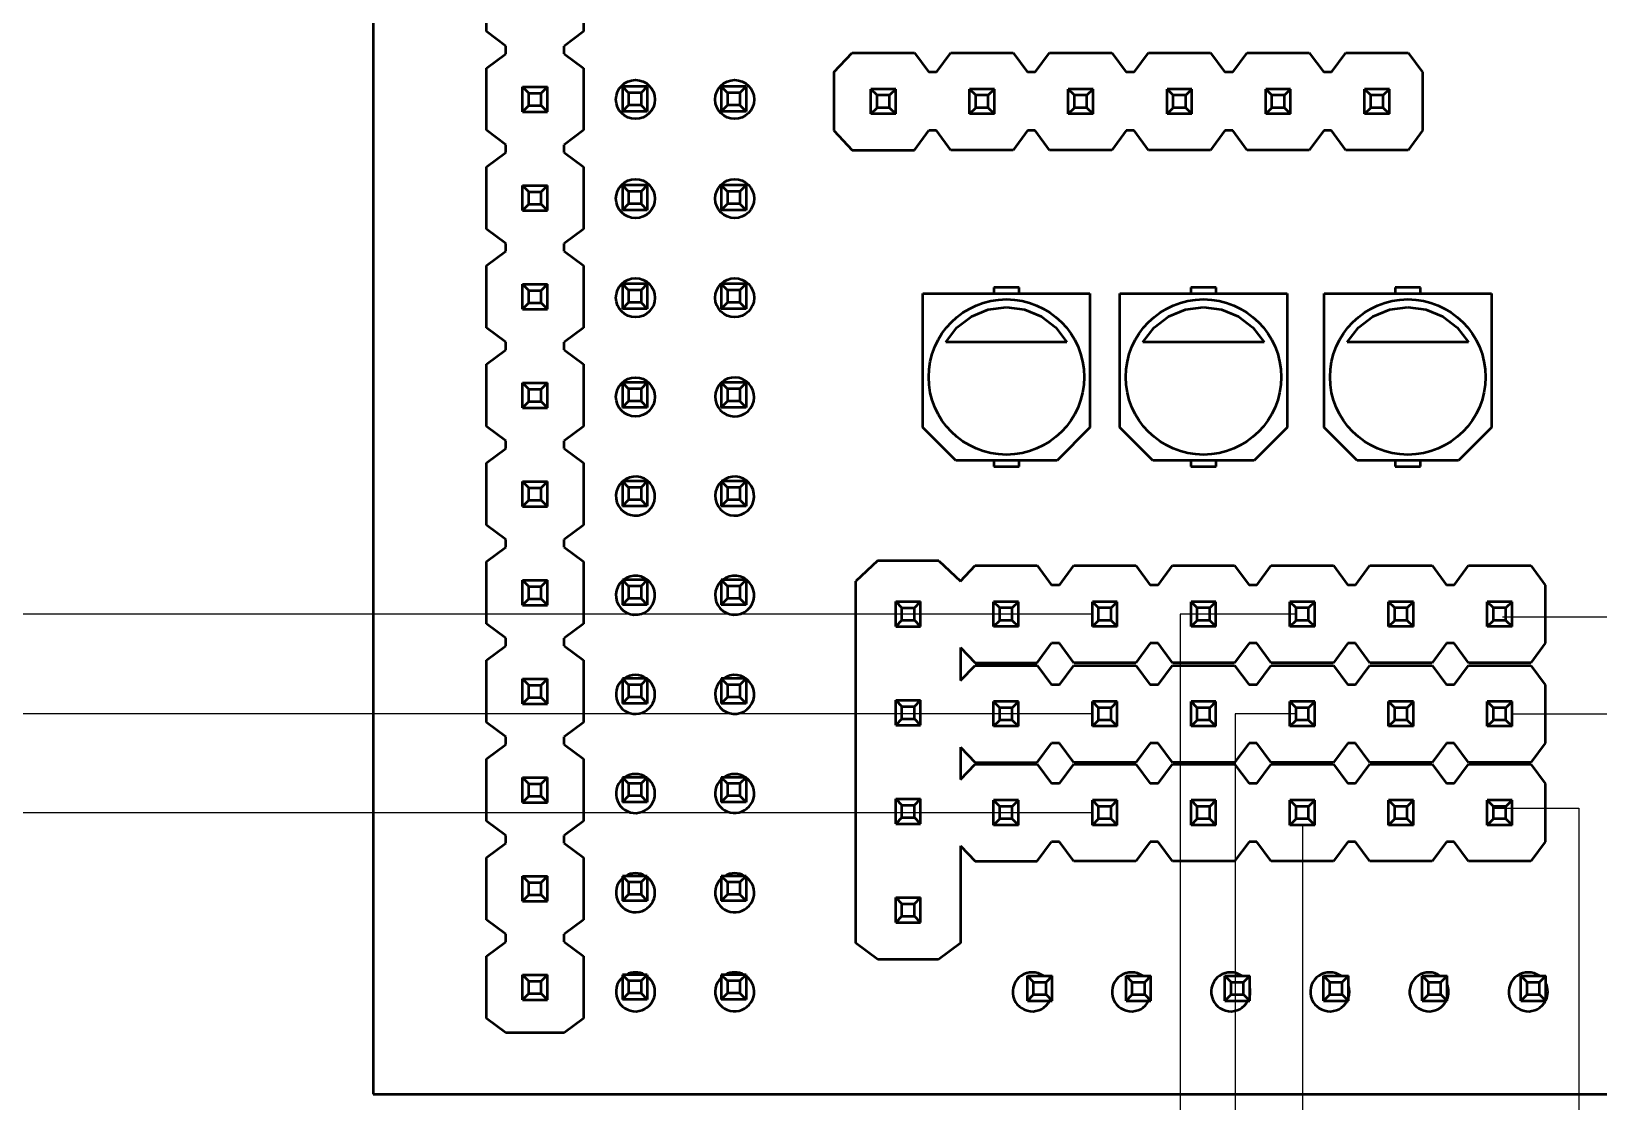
# Model space of a CAD drawing. Header units: millimetres. Extents: x 0 to 420, y 0 to 297.
# Drawn here: x 52.85 to 93.18, y 146.36 to 173.91 of the extents above; entities that cross this region are included whole.
import ezdxf

# ---------------------------------------------------------------- set-up
doc = ezdxf.new("R2010")
doc.units = ezdxf.units.MM
doc.layers.add('Sketch Geometry (ISO)', color=7, linetype='Continuous', lineweight=25)
doc.layers.add('Visible (ISO)', color=7, linetype='Continuous', lineweight=50)

msp = doc.modelspace()

# ---------------------------------------------------------------- linework, layer by layer
at = {"layer": 'Sketch Geometry (ISO)', "color": 1, "true_color": 0xff0000}
for p, q in [((80.151, 158.907), (24.729, 158.907)), ((85.391, 158.907), (82.41, 158.907)), ((82.41, 158.907), (82.41, 124.156)), ((90.699, 158.839), (94.585, 158.839))]:
    msp.add_line(p, q, dxfattribs=at)
at = {"layer": 'Sketch Geometry (ISO)', "color": 7}
for p, q in [((80.151, 156.34), (26.377, 156.34)), ((85.391, 156.34), (83.827, 156.34)), ((83.827, 156.34), (83.827, 122.182)), ((90.951, 156.34), (93.796, 156.34))]:
    msp.add_line(p, q, dxfattribs=at)
at = {"layer": 'Sketch Geometry (ISO)', "color": 116, "true_color": 0x008040}
for p, q in [((80.151, 153.796), (27.895, 153.796)), ((90.471, 153.915), (92.67, 153.915)), ((92.67, 153.915), (92.67, 109.965)), ((85.553, 153.476), (85.553, 120.898))]:
    msp.add_line(p, q, dxfattribs=at)
at = {"layer": 'Visible (ISO)'}
for p, q in [((61.648, 208.313), (61.648, 146.548)), ((64.56, 173.902), (64.56, 175.502)), ((67.06, 175.502), (67.06, 173.902)), ((65.06, 173.532), (64.56, 173.902)), ((67.06, 173.902), (66.56, 173.532)), ((65.06, 173.332), (65.06, 173.532)), ((66.56, 173.332), (66.56, 173.532)), ((64.56, 172.962), (65.06, 173.332)), ((66.56, 173.332), (67.06, 172.962)), ((73.502, 172.855), (73.972, 173.355)), ((73.972, 173.355), (75.572, 173.355)), ((75.572, 173.355), (75.942, 172.855)), ((76.142, 172.855), (76.512, 173.355)), ((76.512, 173.355), (78.112, 173.355)), ((78.112, 173.355), (78.482, 172.855)), ((78.682, 172.855), (79.052, 173.355)), ((79.052, 173.355), (80.652, 173.355)), ((80.652, 173.355), (81.022, 172.855)), ((81.222, 172.855), (81.592, 173.355)), ((81.592, 173.355), (83.192, 173.355)), ((83.192, 173.355), (83.562, 172.855)), ((83.762, 172.855), (84.132, 173.355)), ((84.132, 173.355), (85.732, 173.355)), ((85.732, 173.355), (86.102, 172.855)), ((86.302, 172.855), (86.672, 173.355)), ((86.672, 173.355), (88.272, 173.355)), ((88.272, 173.355), (88.642, 172.855)), ((64.56, 171.362), (64.56, 172.962)), ((67.06, 172.962), (67.06, 171.362)), ((73.502, 172.855), (73.502, 171.355)), ((76.142, 172.855), (75.942, 172.855)), ((78.682, 172.855), (78.482, 172.855)), ((81.222, 172.855), (81.022, 172.855)), ((83.762, 172.855), (83.562, 172.855)), ((86.302, 172.855), (86.102, 172.855)), ((88.642, 172.855), (88.642, 171.355)), ((65.49, 172.482), (66.13, 172.482)), ((65.49, 171.842), (65.49, 172.482)), ((65.49, 172.482), (65.65, 172.322)), ((65.65, 172.322), (65.97, 172.322)), ((65.65, 172.002), (65.65, 172.322)), ((65.97, 172.322), (66.13, 172.482)), ((65.97, 172.002), (65.97, 172.322)), ((66.13, 171.842), (66.13, 172.482)), ((68.699, 172.487), (68.059, 172.487)), ((68.059, 172.487), (68.059, 172.487)), ((68.699, 172.487), (68.059, 172.487)), ((68.219, 172.327), (68.059, 172.487)), ((68.059, 172.487), (68.059, 171.847)), ((68.539, 172.327), (68.219, 172.327)), ((68.219, 172.327), (68.219, 172.007)), ((68.699, 172.487), (68.539, 172.327)), ((68.539, 172.327), (68.539, 172.007)), ((68.699, 172.487), (68.699, 172.487)), ((68.699, 172.487), (68.699, 171.847)), ((70.599, 172.487), (70.599, 171.847)), ((70.599, 172.487), (70.599, 172.487)), ((70.759, 172.327), (70.599, 172.487)), ((71.239, 172.487), (70.599, 172.487)), ((71.239, 172.487), (70.599, 172.487)), ((71.079, 172.327), (70.759, 172.327)), ((70.759, 172.327), (70.759, 172.007)), ((71.239, 172.487), (71.079, 172.327)), ((71.079, 172.327), (71.079, 172.007)), ((71.239, 172.487), (71.239, 171.847)), ((71.239, 172.487), (71.239, 172.487)), ((74.452, 171.785), (74.452, 172.425)), ((75.092, 172.425), (74.452, 172.425)), ((74.612, 172.265), (74.452, 172.425)), ((74.932, 172.265), (74.612, 172.265)), ((74.612, 171.945), (74.612, 172.265)), ((75.092, 172.425), (74.932, 172.265)), ((74.932, 171.945), (74.932, 172.265)), ((75.092, 171.785), (75.092, 172.425)), ((76.992, 171.785), (76.992, 172.425)), ((77.632, 172.425), (76.992, 172.425)), ((77.152, 172.265), (76.992, 172.425)), ((77.472, 172.265), (77.152, 172.265)), ((77.152, 171.945), (77.152, 172.265)), ((77.632, 172.425), (77.472, 172.265)), ((77.472, 171.945), (77.472, 172.265)), ((77.632, 171.785), (77.632, 172.425)), ((79.532, 171.785), (79.532, 172.425)), ((80.172, 172.425), (79.532, 172.425)), ((79.692, 172.265), (79.532, 172.425)), ((80.012, 172.265), (79.692, 172.265)), ((79.692, 171.945), (79.692, 172.265)), ((80.172, 172.425), (80.012, 172.265)), ((80.012, 171.945), (80.012, 172.265)), ((80.172, 171.785), (80.172, 172.425)), ((82.072, 171.785), (82.072, 172.425)), ((82.712, 172.425), (82.072, 172.425)), ((82.232, 172.265), (82.072, 172.425)), ((82.552, 172.265), (82.232, 172.265)), ((82.232, 171.945), (82.232, 172.265)), ((82.712, 172.425), (82.552, 172.265)), ((82.552, 171.945), (82.552, 172.265)), ((82.712, 171.785), (82.712, 172.425)), ((84.612, 171.785), (84.612, 172.425)), ((85.252, 172.425), (84.612, 172.425)), ((84.772, 172.265), (84.612, 172.425)), ((85.092, 172.265), (84.772, 172.265)), ((84.772, 171.945), (84.772, 172.265)), ((85.252, 172.425), (85.092, 172.265)), ((85.092, 171.945), (85.092, 172.265)), ((85.252, 171.785), (85.252, 172.425)), ((87.152, 171.785), (87.152, 172.425)), ((87.792, 172.425), (87.152, 172.425)), ((87.312, 172.265), (87.152, 172.425)), ((87.632, 172.265), (87.312, 172.265)), ((87.312, 171.945), (87.312, 172.265)), ((87.792, 172.425), (87.632, 172.265)), ((87.632, 171.945), (87.632, 172.265)), ((87.792, 171.785), (87.792, 172.425)), ((65.65, 172.002), (65.49, 171.842)), ((65.49, 171.842), (66.13, 171.842)), ((65.65, 172.002), (65.97, 172.002)), ((66.13, 171.842), (65.97, 172.002)), ((68.059, 171.847), (68.219, 172.007)), ((68.699, 171.847), (68.059, 171.847)), ((68.539, 172.007), (68.219, 172.007)), ((68.539, 172.007), (68.699, 171.847)), ((70.599, 171.847), (70.759, 172.007)), ((71.239, 171.847), (70.599, 171.847)), ((71.079, 172.007), (70.759, 172.007)), ((71.079, 172.007), (71.239, 171.847)), ((74.452, 171.785), (74.612, 171.945)), ((74.932, 171.945), (74.612, 171.945)), ((74.932, 171.945), (75.092, 171.785)), ((76.992, 171.785), (77.152, 171.945)), ((77.472, 171.945), (77.152, 171.945)), ((77.472, 171.945), (77.632, 171.785)), ((79.532, 171.785), (79.692, 171.945)), ((80.012, 171.945), (79.692, 171.945)), ((80.012, 171.945), (80.172, 171.785)), ((82.072, 171.785), (82.232, 171.945)), ((82.552, 171.945), (82.232, 171.945)), ((82.552, 171.945), (82.712, 171.785)), ((84.612, 171.785), (84.772, 171.945)), ((85.092, 171.945), (84.772, 171.945)), ((85.092, 171.945), (85.252, 171.785)), ((87.152, 171.785), (87.312, 171.945)), ((87.632, 171.945), (87.312, 171.945)), ((87.632, 171.945), (87.792, 171.785)), ((75.092, 171.785), (74.452, 171.785)), ((77.632, 171.785), (76.992, 171.785)), ((80.172, 171.785), (79.532, 171.785)), ((82.712, 171.785), (82.072, 171.785)), ((85.252, 171.785), (84.612, 171.785)), ((87.792, 171.785), (87.152, 171.785)), ((65.06, 170.992), (64.56, 171.362)), ((65.06, 170.792), (65.06, 170.992)), ((67.06, 171.362), (66.56, 170.992)), ((66.56, 170.792), (66.56, 170.992)), ((73.502, 171.355), (73.972, 170.855)), ((75.572, 170.855), (75.942, 171.355)), ((76.142, 171.355), (75.942, 171.355)), ((76.512, 170.855), (76.142, 171.355)), ((78.482, 171.355), (78.112, 170.855)), ((78.682, 171.355), (78.482, 171.355)), ((79.052, 170.855), (78.682, 171.355)), ((81.022, 171.355), (80.652, 170.855)), ((81.222, 171.355), (81.022, 171.355)), ((81.592, 170.855), (81.222, 171.355)), ((83.562, 171.355), (83.192, 170.855)), ((83.762, 171.355), (83.562, 171.355)), ((84.132, 170.855), (83.762, 171.355)), ((86.102, 171.355), (85.732, 170.855)), ((86.302, 171.355), (86.102, 171.355)), ((86.672, 170.855), (86.302, 171.355)), ((88.642, 171.355), (88.272, 170.855)), ((64.56, 170.422), (65.06, 170.792)), ((66.56, 170.792), (67.06, 170.422)), ((73.972, 170.855), (75.572, 170.855)), ((78.112, 170.855), (76.512, 170.855)), ((80.652, 170.855), (79.052, 170.855)), ((83.192, 170.855), (81.592, 170.855)), ((85.732, 170.855), (84.132, 170.855)), ((88.272, 170.855), (86.672, 170.855)), ((64.56, 168.822), (64.56, 170.422)), ((67.06, 170.422), (67.06, 168.822)), ((65.49, 169.942), (66.13, 169.942)), ((65.49, 169.942), (65.65, 169.782)), ((65.49, 169.302), (65.49, 169.942)), ((65.65, 169.782), (65.97, 169.782)), ((65.65, 169.462), (65.65, 169.782)), ((65.97, 169.782), (66.13, 169.942)), ((65.97, 169.462), (65.97, 169.782)), ((66.13, 169.302), (66.13, 169.942)), ((68.699, 169.947), (68.059, 169.947)), ((68.219, 169.787), (68.059, 169.947)), ((68.059, 169.947), (68.059, 169.307)), ((68.699, 169.947), (68.059, 169.947)), ((68.059, 169.947), (68.059, 169.947)), ((68.539, 169.787), (68.219, 169.787)), ((68.219, 169.787), (68.219, 169.467)), ((68.699, 169.947), (68.539, 169.787)), ((68.539, 169.787), (68.539, 169.467)), ((68.699, 169.947), (68.699, 169.307)), ((68.699, 169.947), (68.699, 169.947)), ((71.239, 169.947), (70.599, 169.947)), ((70.759, 169.787), (70.599, 169.947)), ((70.599, 169.947), (70.599, 169.307)), ((70.599, 169.947), (70.599, 169.947)), ((71.239, 169.947), (70.599, 169.947)), ((71.079, 169.787), (70.759, 169.787)), ((70.759, 169.787), (70.759, 169.467)), ((71.239, 169.947), (71.079, 169.787)), ((71.079, 169.787), (71.079, 169.467)), ((71.239, 169.947), (71.239, 169.947)), ((71.239, 169.947), (71.239, 169.307)), ((65.65, 169.462), (65.49, 169.302)), ((65.65, 169.462), (65.97, 169.462)), ((66.13, 169.302), (65.97, 169.462)), ((68.059, 169.307), (68.219, 169.467)), ((68.539, 169.467), (68.219, 169.467)), ((68.539, 169.467), (68.699, 169.307)), ((70.599, 169.307), (70.759, 169.467)), ((71.079, 169.467), (70.759, 169.467)), ((71.079, 169.467), (71.239, 169.307)), ((65.49, 169.302), (66.13, 169.302)), ((68.699, 169.307), (68.059, 169.307)), ((71.239, 169.307), (70.599, 169.307)), ((65.06, 168.452), (64.56, 168.822)), ((67.06, 168.822), (66.56, 168.452)), ((64.56, 167.882), (65.06, 168.252)), ((65.06, 168.252), (65.06, 168.452)), ((66.56, 168.252), (66.56, 168.452)), ((66.56, 168.252), (67.06, 167.882)), ((64.56, 166.282), (64.56, 167.882)), ((67.06, 167.882), (67.06, 166.282)), ((65.49, 166.762), (65.49, 167.402)), ((65.49, 167.402), (66.13, 167.402)), ((65.49, 167.402), (65.65, 167.242)), ((65.97, 167.242), (66.13, 167.402)), ((66.13, 166.762), (66.13, 167.402)), ((68.699, 167.407), (68.059, 167.407)), ((68.219, 167.247), (68.059, 167.407)), ((68.059, 167.407), (68.059, 166.767)), ((68.699, 167.407), (68.059, 167.407)), ((68.059, 167.407), (68.059, 167.407)), ((68.699, 167.407), (68.539, 167.247)), ((68.699, 167.407), (68.699, 167.407)), ((68.699, 167.407), (68.699, 166.767)), ((70.759, 167.247), (70.599, 167.407)), ((70.599, 167.407), (70.599, 166.767)), ((71.239, 167.407), (70.599, 167.407)), ((70.599, 167.407), (70.599, 167.407)), ((71.239, 167.407), (70.599, 167.407)), ((71.239, 167.407), (71.079, 167.247)), ((71.239, 167.407), (71.239, 167.407)), ((71.239, 167.407), (71.239, 166.767)), ((65.65, 167.242), (65.97, 167.242)), ((65.65, 166.922), (65.65, 167.242)), ((65.97, 166.922), (65.97, 167.242)), ((68.539, 167.247), (68.219, 167.247)), ((68.219, 167.247), (68.219, 166.927)), ((68.539, 167.247), (68.539, 166.927)), ((70.759, 167.247), (70.759, 166.927)), ((71.079, 167.247), (70.759, 167.247)), ((71.079, 167.247), (71.079, 166.927)), ((75.789, 167.162), (80.089, 167.162)), ((75.789, 163.71), (75.789, 167.162)), ((77.614, 167.312), (77.614, 167.162)), ((78.264, 167.312), (77.614, 167.312)), ((78.264, 167.162), (78.264, 167.312)), ((80.089, 167.162), (80.089, 163.71)), ((80.86, 167.162), (85.16, 167.162)), ((80.86, 163.71), (80.86, 167.162)), ((82.685, 167.312), (82.685, 167.162)), ((83.335, 167.312), (82.685, 167.312)), ((83.335, 167.162), (83.335, 167.312)), ((85.16, 167.162), (85.16, 163.71)), ((86.117, 163.71), (86.117, 167.162)), ((86.117, 167.162), (90.417, 167.162)), ((87.942, 167.312), (87.942, 167.162)), ((88.592, 167.312), (87.942, 167.312)), ((88.592, 167.162), (88.592, 167.312)), ((90.417, 167.162), (90.417, 163.71)), ((65.65, 166.922), (65.49, 166.762)), ((65.49, 166.762), (66.13, 166.762)), ((65.65, 166.922), (65.97, 166.922)), ((66.13, 166.762), (65.97, 166.922)), ((68.059, 166.767), (68.219, 166.927)), ((68.699, 166.767), (68.059, 166.767)), ((68.539, 166.927), (68.219, 166.927)), ((68.539, 166.927), (68.699, 166.767)), ((70.599, 166.767), (70.759, 166.927)), ((71.239, 166.767), (70.599, 166.767)), ((71.079, 166.927), (70.759, 166.927)), ((71.079, 166.927), (71.239, 166.767)), ((76.666, 166.284), (77.039, 166.571)), ((77.039, 166.571), (77.473, 166.75)), ((77.473, 166.75), (77.939, 166.812)), ((77.939, 166.812), (78.405, 166.75)), ((78.405, 166.75), (78.839, 166.571)), ((78.839, 166.571), (79.212, 166.284)), ((81.737, 166.284), (82.11, 166.571)), ((82.11, 166.571), (82.544, 166.75)), ((82.544, 166.75), (83.01, 166.812)), ((83.01, 166.812), (83.476, 166.75)), ((83.476, 166.75), (83.91, 166.571)), ((83.91, 166.571), (84.282, 166.284)), ((86.994, 166.284), (87.367, 166.571)), ((87.367, 166.571), (87.801, 166.75)), ((87.801, 166.75), (88.267, 166.812)), ((88.267, 166.812), (88.733, 166.75)), ((88.733, 166.75), (89.167, 166.571)), ((89.167, 166.571), (89.54, 166.284)), ((65.06, 165.912), (64.56, 166.282)), ((67.06, 166.282), (66.56, 165.912)), ((76.38, 165.912), (76.666, 166.284)), ((79.212, 166.284), (79.498, 165.912)), ((81.451, 165.912), (81.737, 166.284)), ((84.282, 166.284), (84.569, 165.912)), ((86.708, 165.912), (86.994, 166.284)), ((89.54, 166.284), (89.826, 165.912)), ((65.06, 165.712), (65.06, 165.912)), ((66.56, 165.712), (66.56, 165.912)), ((79.498, 165.912), (76.38, 165.912)), ((84.569, 165.912), (81.451, 165.912)), ((89.826, 165.912), (86.708, 165.912)), ((64.56, 165.342), (65.06, 165.712)), ((64.56, 163.742), (64.56, 165.342)), ((66.56, 165.712), (67.06, 165.342)), ((67.06, 165.342), (67.06, 163.742)), ((65.49, 164.862), (65.65, 164.702)), ((65.49, 164.222), (65.49, 164.862)), ((65.49, 164.862), (66.13, 164.862)), ((65.65, 164.382), (65.65, 164.702)), ((65.65, 164.702), (65.97, 164.702)), ((65.97, 164.702), (66.13, 164.862)), ((65.97, 164.382), (65.97, 164.702)), ((66.13, 164.222), (66.13, 164.862)), ((68.699, 164.867), (68.059, 164.867)), ((68.059, 164.867), (68.059, 164.867)), ((68.699, 164.867), (68.059, 164.867)), ((68.219, 164.707), (68.059, 164.867)), ((68.059, 164.867), (68.059, 164.227)), ((68.539, 164.707), (68.219, 164.707)), ((68.219, 164.707), (68.219, 164.387)), ((68.699, 164.867), (68.539, 164.707)), ((68.539, 164.707), (68.539, 164.387)), ((68.699, 164.867), (68.699, 164.867)), ((68.699, 164.867), (68.699, 164.227)), ((71.239, 164.867), (70.599, 164.867)), ((70.759, 164.707), (70.599, 164.867)), ((70.599, 164.867), (70.599, 164.227)), ((70.599, 164.867), (70.599, 164.867)), ((71.239, 164.867), (70.599, 164.867)), ((70.759, 164.707), (70.759, 164.387)), ((71.079, 164.707), (70.759, 164.707)), ((71.239, 164.867), (71.079, 164.707)), ((71.079, 164.707), (71.079, 164.387)), ((71.239, 164.867), (71.239, 164.227)), ((71.239, 164.867), (71.239, 164.867)), ((65.65, 164.382), (65.49, 164.222)), ((65.49, 164.222), (66.13, 164.222)), ((65.65, 164.382), (65.97, 164.382)), ((66.13, 164.222), (65.97, 164.382)), ((68.059, 164.227), (68.219, 164.387)), ((68.699, 164.227), (68.059, 164.227)), ((68.539, 164.387), (68.219, 164.387)), ((68.539, 164.387), (68.699, 164.227)), ((70.599, 164.227), (70.759, 164.387)), ((71.239, 164.227), (70.599, 164.227)), ((71.079, 164.387), (70.759, 164.387)), ((71.079, 164.387), (71.239, 164.227)), ((65.06, 163.372), (64.56, 163.742)), ((67.06, 163.742), (66.56, 163.372)), ((65.06, 163.172), (65.06, 163.372)), ((66.56, 163.172), (66.56, 163.372)), ((76.638, 162.862), (75.789, 163.71)), ((80.089, 163.71), (79.241, 162.862)), ((81.708, 162.862), (80.86, 163.71)), ((85.16, 163.71), (84.311, 162.862)), ((86.965, 162.862), (86.117, 163.71)), ((90.417, 163.71), (89.568, 162.862)), ((64.56, 162.802), (65.06, 163.172)), ((66.56, 163.172), (67.06, 162.802)), ((64.56, 161.202), (64.56, 162.802)), ((67.06, 162.802), (67.06, 161.202)), ((79.241, 162.862), (76.638, 162.862)), ((77.614, 162.862), (77.614, 162.712)), ((77.614, 162.712), (78.264, 162.712)), ((78.264, 162.712), (78.264, 162.862)), ((84.311, 162.862), (81.708, 162.862)), ((82.685, 162.862), (82.685, 162.712)), ((82.685, 162.712), (83.335, 162.712)), ((83.335, 162.712), (83.335, 162.862)), ((89.568, 162.862), (86.965, 162.862)), ((87.942, 162.862), (87.942, 162.712)), ((87.942, 162.712), (88.592, 162.712)), ((88.592, 162.712), (88.592, 162.862)), ((65.49, 162.322), (66.13, 162.322)), ((65.49, 161.682), (65.49, 162.322)), ((65.49, 162.322), (65.65, 162.162)), ((65.65, 162.162), (65.97, 162.162)), ((65.65, 161.842), (65.65, 162.162)), ((65.97, 162.162), (66.13, 162.322)), ((65.97, 161.842), (65.97, 162.162)), ((66.13, 161.682), (66.13, 162.322)), ((68.699, 162.327), (68.059, 162.327)), ((68.219, 162.167), (68.059, 162.327)), ((68.699, 162.327), (68.059, 162.327)), ((68.059, 162.327), (68.059, 162.327)), ((68.059, 162.327), (68.059, 161.687)), ((68.539, 162.167), (68.219, 162.167)), ((68.219, 162.167), (68.219, 161.847)), ((68.699, 162.327), (68.539, 162.167)), ((68.539, 162.167), (68.539, 161.847)), ((68.699, 162.327), (68.699, 162.327)), ((68.699, 162.327), (68.699, 161.687)), ((71.239, 162.327), (70.599, 162.327)), ((70.759, 162.167), (70.599, 162.327)), ((70.599, 162.327), (70.599, 161.687)), ((71.239, 162.327), (70.599, 162.327)), ((70.599, 162.327), (70.599, 162.327)), ((71.079, 162.167), (70.759, 162.167)), ((70.759, 162.167), (70.759, 161.847)), ((71.239, 162.327), (71.079, 162.167)), ((71.079, 162.167), (71.079, 161.847)), ((71.239, 162.327), (71.239, 161.687)), ((71.239, 162.327), (71.239, 162.327)), ((65.65, 161.842), (65.49, 161.682)), ((65.65, 161.842), (65.97, 161.842)), ((66.13, 161.682), (65.97, 161.842)), ((68.059, 161.687), (68.219, 161.847)), ((68.539, 161.847), (68.219, 161.847)), ((68.539, 161.847), (68.699, 161.687)), ((70.599, 161.687), (70.759, 161.847)), ((71.079, 161.847), (70.759, 161.847)), ((71.079, 161.847), (71.239, 161.687)), ((65.49, 161.682), (66.13, 161.682)), ((68.699, 161.687), (68.059, 161.687)), ((71.239, 161.687), (70.599, 161.687)), ((65.06, 160.832), (64.56, 161.202)), ((67.06, 161.202), (66.56, 160.832)), ((64.56, 160.262), (65.06, 160.632)), ((65.06, 160.632), (65.06, 160.832)), ((66.56, 160.632), (66.56, 160.832)), ((66.56, 160.632), (67.06, 160.262)), ((64.56, 158.662), (64.56, 160.262)), ((67.06, 160.262), (67.06, 158.662)), ((74.621, 160.281), (74.061, 159.754)), ((76.2, 160.281), (74.621, 160.281)), ((76.2, 160.281), (76.756, 159.758)), ((76.756, 159.758), (77.131, 160.157)), ((77.131, 160.157), (78.731, 160.157)), ((78.731, 160.157), (79.101, 159.657)), ((79.301, 159.657), (79.671, 160.157)), ((79.671, 160.157), (81.271, 160.157)), ((81.271, 160.157), (81.641, 159.657)), ((81.841, 159.657), (82.211, 160.157)), ((82.211, 160.157), (83.811, 160.157)), ((83.811, 160.157), (84.181, 159.657)), ((84.381, 159.657), (84.751, 160.157)), ((84.751, 160.157), (86.351, 160.157)), ((86.351, 160.157), (86.721, 159.657)), ((86.921, 159.657), (87.291, 160.157)), ((87.291, 160.157), (88.891, 160.157)), ((88.891, 160.157), (89.261, 159.657)), ((89.461, 159.657), (89.831, 160.157)), ((89.831, 160.157), (91.431, 160.157)), ((91.431, 160.157), (91.801, 159.657)), ((65.49, 159.782), (66.13, 159.782)), ((65.49, 159.142), (65.49, 159.782)), ((65.49, 159.782), (65.65, 159.622)), ((65.97, 159.622), (66.13, 159.782)), ((66.13, 159.142), (66.13, 159.782)), ((68.699, 159.787), (68.059, 159.787)), ((68.219, 159.627), (68.059, 159.787)), ((68.059, 159.787), (68.059, 159.147)), ((68.699, 159.787), (68.059, 159.787)), ((68.059, 159.787), (68.059, 159.787)), ((68.699, 159.787), (68.539, 159.627)), ((68.699, 159.787), (68.699, 159.147)), ((68.699, 159.787), (68.699, 159.787)), ((71.239, 159.787), (70.599, 159.787)), ((70.599, 159.787), (70.599, 159.787)), ((71.239, 159.787), (70.599, 159.787)), ((70.759, 159.627), (70.599, 159.787)), ((70.599, 159.787), (70.599, 159.147)), ((71.239, 159.787), (71.079, 159.627)), ((71.239, 159.787), (71.239, 159.787)), ((71.239, 159.787), (71.239, 159.147)), ((74.061, 150.44), (74.061, 159.754)), ((65.65, 159.302), (65.49, 159.142)), ((65.65, 159.622), (65.97, 159.622)), ((65.65, 159.302), (65.65, 159.622)), ((65.65, 159.302), (65.97, 159.302)), ((65.97, 159.302), (65.97, 159.622)), ((66.13, 159.142), (65.97, 159.302)), ((68.059, 159.147), (68.219, 159.307)), ((68.219, 159.627), (68.219, 159.307)), ((68.539, 159.627), (68.219, 159.627)), ((68.539, 159.307), (68.219, 159.307)), ((68.539, 159.627), (68.539, 159.307)), ((68.539, 159.307), (68.699, 159.147)), ((70.599, 159.147), (70.759, 159.307)), ((70.759, 159.627), (70.759, 159.307)), ((71.079, 159.627), (70.759, 159.627)), ((71.079, 159.307), (70.759, 159.307)), ((71.079, 159.627), (71.079, 159.307)), ((71.079, 159.307), (71.239, 159.147)), ((79.301, 159.657), (79.101, 159.657)), ((81.841, 159.657), (81.641, 159.657)), ((84.381, 159.657), (84.181, 159.657)), ((86.921, 159.657), (86.721, 159.657)), ((89.461, 159.657), (89.261, 159.657)), ((91.801, 159.657), (91.801, 158.157)), ((65.49, 159.142), (66.13, 159.142)), ((68.699, 159.147), (68.059, 159.147)), ((71.239, 159.147), (70.599, 159.147)), ((75.091, 159.231), (75.251, 159.071)), ((75.091, 158.591), (75.091, 159.231)), ((75.091, 159.231), (75.731, 159.231)), ((75.251, 158.751), (75.251, 159.071)), ((75.251, 159.071), (75.571, 159.071)), ((75.571, 159.071), (75.731, 159.231)), ((75.571, 158.751), (75.571, 159.071)), ((75.731, 158.591), (75.731, 159.231)), ((77.611, 158.587), (77.611, 159.227)), ((78.251, 159.227), (77.611, 159.227)), ((77.771, 159.067), (77.611, 159.227)), ((78.091, 159.067), (77.771, 159.067)), ((77.771, 158.747), (77.771, 159.067)), ((78.251, 159.227), (78.091, 159.067)), ((78.091, 158.747), (78.091, 159.067)), ((78.251, 158.587), (78.251, 159.227)), ((80.151, 158.587), (80.151, 159.227)), ((80.791, 159.227), (80.151, 159.227)), ((80.311, 159.067), (80.151, 159.227)), ((80.631, 159.067), (80.311, 159.067)), ((80.311, 158.747), (80.311, 159.067)), ((80.791, 159.227), (80.631, 159.067)), ((80.631, 158.747), (80.631, 159.067)), ((80.791, 158.587), (80.791, 159.227)), ((82.691, 158.587), (82.691, 159.227)), ((83.331, 159.227), (82.691, 159.227)), ((82.851, 159.067), (82.691, 159.227)), ((83.171, 159.067), (82.851, 159.067)), ((82.851, 158.747), (82.851, 159.067)), ((83.331, 159.227), (83.171, 159.067)), ((83.171, 158.747), (83.171, 159.067)), ((83.331, 158.587), (83.331, 159.227)), ((85.231, 158.587), (85.231, 159.227)), ((85.871, 159.227), (85.231, 159.227)), ((85.391, 159.067), (85.231, 159.227)), ((85.711, 159.067), (85.391, 159.067)), ((85.391, 158.747), (85.391, 159.067)), ((85.871, 159.227), (85.711, 159.067)), ((85.711, 158.747), (85.711, 159.067)), ((85.871, 158.587), (85.871, 159.227)), ((87.771, 158.587), (87.771, 159.227)), ((88.411, 159.227), (87.771, 159.227)), ((87.931, 159.067), (87.771, 159.227)), ((88.251, 159.067), (87.931, 159.067)), ((87.931, 158.747), (87.931, 159.067)), ((88.411, 159.227), (88.251, 159.067)), ((88.251, 158.747), (88.251, 159.067)), ((88.411, 158.587), (88.411, 159.227)), ((90.311, 158.587), (90.311, 159.227)), ((90.951, 159.227), (90.311, 159.227)), ((90.471, 159.067), (90.311, 159.227)), ((90.791, 159.067), (90.471, 159.067)), ((90.471, 158.747), (90.471, 159.067)), ((90.951, 159.227), (90.791, 159.067)), ((90.791, 158.747), (90.791, 159.067)), ((90.951, 158.587), (90.951, 159.227)), ((65.06, 158.292), (64.56, 158.662)), ((67.06, 158.662), (66.56, 158.292)), ((75.251, 158.751), (75.091, 158.591)), ((75.091, 158.591), (75.731, 158.591)), ((75.251, 158.751), (75.571, 158.751)), ((75.731, 158.591), (75.571, 158.751)), ((77.611, 158.587), (77.771, 158.747)), ((78.251, 158.587), (77.611, 158.587)), ((78.091, 158.747), (77.771, 158.747)), ((78.091, 158.747), (78.251, 158.587)), ((80.151, 158.587), (80.311, 158.747)), ((80.791, 158.587), (80.151, 158.587)), ((80.631, 158.747), (80.311, 158.747)), ((80.631, 158.747), (80.791, 158.587)), ((82.691, 158.587), (82.851, 158.747)), ((83.331, 158.587), (82.691, 158.587)), ((83.171, 158.747), (82.851, 158.747)), ((83.171, 158.747), (83.331, 158.587)), ((85.231, 158.587), (85.391, 158.747)), ((85.871, 158.587), (85.231, 158.587)), ((85.711, 158.747), (85.391, 158.747)), ((85.711, 158.747), (85.871, 158.587)), ((87.771, 158.587), (87.931, 158.747)), ((88.411, 158.587), (87.771, 158.587)), ((88.251, 158.747), (87.931, 158.747)), ((88.251, 158.747), (88.411, 158.587)), ((90.311, 158.587), (90.471, 158.747)), ((90.951, 158.587), (90.311, 158.587)), ((90.791, 158.747), (90.471, 158.747)), ((90.791, 158.747), (90.951, 158.587)), ((64.56, 157.722), (65.06, 158.092)), ((65.06, 158.092), (65.06, 158.292)), ((66.56, 158.092), (66.56, 158.292)), ((66.56, 158.092), (67.06, 157.722)), ((78.731, 157.657), (79.101, 158.157)), ((79.301, 158.157), (79.101, 158.157)), ((79.671, 157.657), (79.301, 158.157)), ((81.641, 158.157), (81.271, 157.657)), ((81.841, 158.157), (81.641, 158.157)), ((82.211, 157.657), (81.841, 158.157)), ((84.181, 158.157), (83.811, 157.657)), ((84.381, 158.157), (84.181, 158.157)), ((84.751, 157.657), (84.381, 158.157)), ((86.721, 158.157), (86.351, 157.657)), ((86.921, 158.157), (86.721, 158.157)), ((87.291, 157.657), (86.921, 158.157)), ((89.261, 158.157), (88.891, 157.657)), ((89.461, 158.157), (89.261, 158.157)), ((89.831, 157.657), (89.461, 158.157)), ((91.801, 158.157), (91.431, 157.657)), ((64.56, 156.122), (64.56, 157.722)), ((67.06, 157.722), (67.06, 156.122)), ((76.761, 158.051), (77.131, 157.657)), ((76.761, 158.051), (76.761, 157.197)), ((76.761, 157.197), (77.131, 157.59)), ((77.131, 157.657), (78.731, 157.657)), ((77.131, 157.59), (78.731, 157.59)), ((78.731, 157.59), (79.101, 157.09)), ((79.301, 157.09), (79.671, 157.59)), ((81.271, 157.657), (79.671, 157.657)), ((79.671, 157.59), (81.271, 157.59)), ((81.271, 157.59), (81.641, 157.09)), ((81.841, 157.09), (82.211, 157.59)), ((83.811, 157.657), (82.211, 157.657)), ((82.211, 157.59), (83.811, 157.59)), ((83.811, 157.59), (84.181, 157.09)), ((84.381, 157.09), (84.751, 157.59)), ((86.351, 157.657), (84.751, 157.657)), ((84.751, 157.59), (86.351, 157.59)), ((86.351, 157.59), (86.721, 157.09)), ((86.921, 157.09), (87.291, 157.59)), ((88.891, 157.657), (87.291, 157.657)), ((87.291, 157.59), (88.891, 157.59)), ((88.891, 157.59), (89.261, 157.09)), ((89.461, 157.09), (89.831, 157.59)), ((91.431, 157.657), (89.831, 157.657)), ((89.831, 157.59), (91.431, 157.59)), ((91.431, 157.59), (91.801, 157.09)), ((65.49, 157.242), (66.13, 157.242)), ((65.49, 156.602), (65.49, 157.242)), ((65.49, 157.242), (65.65, 157.082)), ((65.65, 157.082), (65.97, 157.082)), ((65.65, 156.762), (65.65, 157.082)), ((65.97, 157.082), (66.13, 157.242)), ((65.97, 156.762), (65.97, 157.082)), ((66.13, 156.602), (66.13, 157.242)), ((68.699, 157.247), (68.059, 157.247)), ((68.219, 157.087), (68.059, 157.247)), ((68.059, 157.247), (68.059, 156.607)), ((68.059, 157.247), (68.059, 157.247)), ((68.699, 157.247), (68.059, 157.247)), ((68.539, 157.087), (68.219, 157.087)), ((68.219, 157.087), (68.219, 156.767)), ((68.699, 157.247), (68.539, 157.087)), ((68.539, 157.087), (68.539, 156.767)), ((68.699, 157.247), (68.699, 157.247)), ((68.699, 157.247), (68.699, 156.607)), ((70.759, 157.087), (70.599, 157.247)), ((70.599, 157.247), (70.599, 156.607)), ((71.239, 157.247), (70.599, 157.247)), ((70.599, 157.247), (70.599, 157.247)), ((71.239, 157.247), (70.599, 157.247)), ((70.759, 157.087), (70.759, 156.767)), ((71.079, 157.087), (70.759, 157.087)), ((71.239, 157.247), (71.079, 157.087)), ((71.079, 157.087), (71.079, 156.767)), ((71.239, 157.247), (71.239, 156.607)), ((71.239, 157.247), (71.239, 157.247)), ((79.301, 157.09), (79.101, 157.09)), ((81.841, 157.09), (81.641, 157.09)), ((84.381, 157.09), (84.181, 157.09)), ((86.921, 157.09), (86.721, 157.09)), ((89.461, 157.09), (89.261, 157.09)), ((91.801, 157.09), (91.801, 155.59)), ((65.65, 156.762), (65.49, 156.602)), ((65.49, 156.602), (66.13, 156.602)), ((65.65, 156.762), (65.97, 156.762)), ((66.13, 156.602), (65.97, 156.762)), ((68.059, 156.607), (68.219, 156.767)), ((68.699, 156.607), (68.059, 156.607)), ((68.539, 156.767), (68.219, 156.767)), ((68.539, 156.767), (68.699, 156.607)), ((70.599, 156.607), (70.759, 156.767)), ((71.239, 156.607), (70.599, 156.607)), ((71.079, 156.767), (70.759, 156.767)), ((71.079, 156.767), (71.239, 156.607)), ((75.091, 156.051), (75.091, 156.691)), ((75.091, 156.691), (75.731, 156.691)), ((75.091, 156.691), (75.251, 156.531)), ((75.251, 156.531), (75.571, 156.531)), ((75.251, 156.211), (75.251, 156.531)), ((75.571, 156.531), (75.731, 156.691)), ((75.571, 156.211), (75.571, 156.531)), ((75.731, 156.051), (75.731, 156.691)), ((77.611, 156.02), (77.611, 156.66)), ((78.251, 156.66), (77.611, 156.66)), ((77.771, 156.5), (77.611, 156.66)), ((78.091, 156.5), (77.771, 156.5)), ((77.771, 156.18), (77.771, 156.5)), ((78.251, 156.66), (78.091, 156.5)), ((78.091, 156.18), (78.091, 156.5)), ((78.251, 156.02), (78.251, 156.66)), ((80.151, 156.02), (80.151, 156.66)), ((80.791, 156.66), (80.151, 156.66)), ((80.311, 156.5), (80.151, 156.66)), ((80.631, 156.5), (80.311, 156.5)), ((80.311, 156.18), (80.311, 156.5)), ((80.791, 156.66), (80.631, 156.5)), ((80.631, 156.18), (80.631, 156.5)), ((80.791, 156.02), (80.791, 156.66)), ((82.691, 156.02), (82.691, 156.66)), ((83.331, 156.66), (82.691, 156.66)), ((82.851, 156.5), (82.691, 156.66)), ((83.171, 156.5), (82.851, 156.5)), ((82.851, 156.18), (82.851, 156.5)), ((83.331, 156.66), (83.171, 156.5)), ((83.171, 156.18), (83.171, 156.5)), ((83.331, 156.02), (83.331, 156.66)), ((85.231, 156.02), (85.231, 156.66)), ((85.871, 156.66), (85.231, 156.66)), ((85.391, 156.5), (85.231, 156.66)), ((85.711, 156.5), (85.391, 156.5)), ((85.391, 156.18), (85.391, 156.5)), ((85.871, 156.66), (85.711, 156.5)), ((85.711, 156.18), (85.711, 156.5)), ((85.871, 156.02), (85.871, 156.66)), ((87.771, 156.02), (87.771, 156.66)), ((88.411, 156.66), (87.771, 156.66)), ((87.931, 156.5), (87.771, 156.66)), ((88.251, 156.5), (87.931, 156.5)), ((87.931, 156.18), (87.931, 156.5)), ((88.411, 156.66), (88.251, 156.5)), ((88.251, 156.18), (88.251, 156.5)), ((88.411, 156.02), (88.411, 156.66)), ((90.311, 156.02), (90.311, 156.66)), ((90.951, 156.66), (90.311, 156.66)), ((90.471, 156.5), (90.311, 156.66)), ((90.791, 156.5), (90.471, 156.5)), ((90.471, 156.18), (90.471, 156.5)), ((90.951, 156.66), (90.791, 156.5)), ((90.791, 156.18), (90.791, 156.5)), ((90.951, 156.02), (90.951, 156.66)), ((65.06, 155.752), (64.56, 156.122)), ((67.06, 156.122), (66.56, 155.752)), ((75.251, 156.211), (75.091, 156.051)), ((75.251, 156.211), (75.571, 156.211)), ((75.731, 156.051), (75.571, 156.211)), ((77.611, 156.02), (77.771, 156.18)), ((78.091, 156.18), (77.771, 156.18)), ((78.091, 156.18), (78.251, 156.02)), ((80.151, 156.02), (80.311, 156.18)), ((80.631, 156.18), (80.311, 156.18)), ((80.631, 156.18), (80.791, 156.02)), ((82.691, 156.02), (82.851, 156.18)), ((83.171, 156.18), (82.851, 156.18)), ((83.171, 156.18), (83.331, 156.02)), ((85.231, 156.02), (85.391, 156.18)), ((85.711, 156.18), (85.391, 156.18)), ((85.711, 156.18), (85.871, 156.02)), ((87.771, 156.02), (87.931, 156.18)), ((88.251, 156.18), (87.931, 156.18)), ((88.251, 156.18), (88.411, 156.02)), ((90.311, 156.02), (90.471, 156.18)), ((90.791, 156.18), (90.471, 156.18)), ((90.791, 156.18), (90.951, 156.02)), ((65.06, 155.552), (65.06, 155.752)), ((66.56, 155.552), (66.56, 155.752)), ((75.091, 156.051), (75.731, 156.051)), ((78.251, 156.02), (77.611, 156.02)), ((80.791, 156.02), (80.151, 156.02)), ((83.331, 156.02), (82.691, 156.02)), ((85.871, 156.02), (85.231, 156.02)), ((88.411, 156.02), (87.771, 156.02)), ((90.951, 156.02), (90.311, 156.02)), ((64.56, 155.182), (65.06, 155.552)), ((66.56, 155.552), (67.06, 155.182)), ((76.761, 155.484), (77.131, 155.09)), ((76.761, 155.484), (76.761, 154.652)), ((78.731, 155.09), (79.101, 155.59)), ((79.301, 155.59), (79.101, 155.59)), ((79.671, 155.09), (79.301, 155.59)), ((81.641, 155.59), (81.271, 155.09)), ((81.841, 155.59), (81.641, 155.59)), ((82.211, 155.09), (81.841, 155.59)), ((84.181, 155.59), (83.811, 155.09)), ((84.381, 155.59), (84.181, 155.59)), ((84.751, 155.09), (84.381, 155.59)), ((86.721, 155.59), (86.351, 155.09)), ((86.921, 155.59), (86.721, 155.59)), ((87.291, 155.09), (86.921, 155.59)), ((89.261, 155.59), (88.891, 155.09)), ((89.461, 155.59), (89.261, 155.59)), ((89.831, 155.09), (89.461, 155.59)), ((91.801, 155.59), (91.431, 155.09)), ((64.56, 153.582), (64.56, 155.182)), ((67.06, 155.182), (67.06, 153.582)), ((76.761, 154.652), (77.131, 155.046)), ((77.131, 155.09), (78.731, 155.09)), ((77.131, 155.046), (78.731, 155.046)), ((78.731, 155.046), (79.101, 154.546)), ((79.301, 154.546), (79.671, 155.046)), ((81.271, 155.09), (79.671, 155.09)), ((79.671, 155.046), (81.271, 155.046)), ((81.271, 155.046), (81.641, 154.546)), ((81.841, 154.546), (82.211, 155.046)), ((83.811, 155.09), (82.211, 155.09)), ((82.211, 155.046), (83.811, 155.046)), ((83.811, 155.046), (84.181, 154.546)), ((84.381, 154.546), (84.751, 155.046)), ((86.351, 155.09), (84.751, 155.09)), ((84.751, 155.046), (86.351, 155.046)), ((86.351, 155.046), (86.721, 154.546)), ((86.921, 154.546), (87.291, 155.046)), ((88.891, 155.09), (87.291, 155.09)), ((87.291, 155.046), (88.891, 155.046)), ((88.891, 155.046), (89.261, 154.546)), ((89.461, 154.546), (89.831, 155.046)), ((91.431, 155.09), (89.831, 155.09)), ((89.831, 155.046), (91.431, 155.046)), ((91.431, 155.046), (91.801, 154.546)), ((65.49, 154.702), (66.13, 154.702)), ((65.49, 154.702), (65.65, 154.542)), ((65.49, 154.062), (65.49, 154.702)), ((65.65, 154.542), (65.97, 154.542)), ((65.65, 154.222), (65.65, 154.542)), ((65.97, 154.542), (66.13, 154.702)), ((65.97, 154.222), (65.97, 154.542)), ((66.13, 154.062), (66.13, 154.702)), ((68.219, 154.547), (68.059, 154.707)), ((68.059, 154.707), (68.059, 154.067)), ((68.699, 154.707), (68.059, 154.707)), ((68.699, 154.707), (68.059, 154.707)), ((68.059, 154.707), (68.059, 154.707)), ((68.219, 154.547), (68.219, 154.227)), ((68.539, 154.547), (68.219, 154.547)), ((68.699, 154.707), (68.539, 154.547)), ((68.539, 154.547), (68.539, 154.227)), ((68.699, 154.707), (68.699, 154.707)), ((68.699, 154.707), (68.699, 154.067)), ((71.239, 154.707), (70.599, 154.707)), ((70.759, 154.547), (70.599, 154.707)), ((71.239, 154.707), (70.599, 154.707)), ((70.599, 154.707), (70.599, 154.707)), ((70.599, 154.707), (70.599, 154.067)), ((71.079, 154.547), (70.759, 154.547)), ((70.759, 154.547), (70.759, 154.227)), ((71.239, 154.707), (71.079, 154.547)), ((71.079, 154.547), (71.079, 154.227)), ((71.239, 154.707), (71.239, 154.707)), ((71.239, 154.707), (71.239, 154.067)), ((79.301, 154.546), (79.101, 154.546)), ((81.841, 154.546), (81.641, 154.546)), ((84.381, 154.546), (84.181, 154.546)), ((86.921, 154.546), (86.721, 154.546)), ((89.461, 154.546), (89.261, 154.546)), ((91.801, 154.546), (91.801, 153.046)), ((65.65, 154.222), (65.49, 154.062)), ((65.49, 154.062), (66.13, 154.062)), ((65.65, 154.222), (65.97, 154.222)), ((66.13, 154.062), (65.97, 154.222)), ((68.059, 154.067), (68.219, 154.227)), ((68.699, 154.067), (68.059, 154.067)), ((68.539, 154.227), (68.219, 154.227)), ((68.539, 154.227), (68.699, 154.067)), ((70.599, 154.067), (70.759, 154.227)), ((71.239, 154.067), (70.599, 154.067)), ((71.079, 154.227), (70.759, 154.227)), ((71.079, 154.227), (71.239, 154.067)), ((75.091, 153.511), (75.091, 154.151)), ((75.091, 154.151), (75.731, 154.151)), ((75.091, 154.151), (75.251, 153.991)), ((75.571, 153.991), (75.731, 154.151)), ((75.731, 153.511), (75.731, 154.151)), ((78.251, 154.116), (77.611, 154.116)), ((77.771, 153.956), (77.611, 154.116)), ((77.611, 153.476), (77.611, 154.116)), ((78.251, 154.116), (78.091, 153.956)), ((78.251, 153.476), (78.251, 154.116)), ((80.151, 153.476), (80.151, 154.116)), ((80.791, 154.116), (80.151, 154.116)), ((80.311, 153.956), (80.151, 154.116)), ((80.791, 154.116), (80.631, 153.956)), ((80.791, 153.476), (80.791, 154.116)), ((82.691, 153.476), (82.691, 154.116)), ((83.331, 154.116), (82.691, 154.116)), ((82.851, 153.956), (82.691, 154.116)), ((83.331, 154.116), (83.171, 153.956)), ((83.331, 153.476), (83.331, 154.116)), ((85.231, 153.476), (85.231, 154.116)), ((85.871, 154.116), (85.231, 154.116)), ((85.391, 153.956), (85.231, 154.116)), ((85.871, 154.116), (85.711, 153.956)), ((85.871, 153.476), (85.871, 154.116)), ((87.771, 153.476), (87.771, 154.116)), ((88.411, 154.116), (87.771, 154.116)), ((87.931, 153.956), (87.771, 154.116)), ((88.411, 154.116), (88.251, 153.956)), ((88.411, 153.476), (88.411, 154.116)), ((90.311, 153.476), (90.311, 154.116)), ((90.951, 154.116), (90.311, 154.116)), ((90.471, 153.956), (90.311, 154.116)), ((90.951, 154.116), (90.791, 153.956)), ((90.951, 153.476), (90.951, 154.116)), ((75.251, 153.671), (75.091, 153.511)), ((75.251, 153.991), (75.571, 153.991)), ((75.251, 153.671), (75.251, 153.991)), ((75.251, 153.671), (75.571, 153.671)), ((75.571, 153.671), (75.571, 153.991)), ((75.731, 153.511), (75.571, 153.671)), ((78.091, 153.956), (77.771, 153.956)), ((77.771, 153.636), (77.771, 153.956)), ((78.091, 153.636), (78.091, 153.956)), ((80.631, 153.956), (80.311, 153.956)), ((80.311, 153.636), (80.311, 153.956)), ((80.631, 153.636), (80.631, 153.956)), ((83.171, 153.956), (82.851, 153.956)), ((82.851, 153.636), (82.851, 153.956)), ((83.171, 153.636), (83.171, 153.956)), ((85.711, 153.956), (85.391, 153.956)), ((85.391, 153.636), (85.391, 153.956)), ((85.711, 153.636), (85.711, 153.956)), ((88.251, 153.956), (87.931, 153.956)), ((87.931, 153.636), (87.931, 153.956)), ((88.251, 153.636), (88.251, 153.956)), ((90.791, 153.956), (90.471, 153.956)), ((90.471, 153.636), (90.471, 153.956)), ((90.791, 153.636), (90.791, 153.956)), ((65.06, 153.212), (64.56, 153.582)), ((67.06, 153.582), (66.56, 153.212)), ((75.091, 153.511), (75.731, 153.511)), ((77.611, 153.476), (77.771, 153.636)), ((78.251, 153.476), (77.611, 153.476)), ((78.091, 153.636), (77.771, 153.636)), ((78.091, 153.636), (78.251, 153.476)), ((80.151, 153.476), (80.311, 153.636)), ((80.791, 153.476), (80.151, 153.476)), ((80.631, 153.636), (80.311, 153.636)), ((80.631, 153.636), (80.791, 153.476)), ((82.691, 153.476), (82.851, 153.636)), ((83.331, 153.476), (82.691, 153.476)), ((83.171, 153.636), (82.851, 153.636)), ((83.171, 153.636), (83.331, 153.476)), ((85.231, 153.476), (85.391, 153.636)), ((85.871, 153.476), (85.231, 153.476)), ((85.711, 153.636), (85.391, 153.636)), ((85.711, 153.636), (85.871, 153.476)), ((87.771, 153.476), (87.931, 153.636)), ((88.411, 153.476), (87.771, 153.476)), ((88.251, 153.636), (87.931, 153.636)), ((88.251, 153.636), (88.411, 153.476)), ((90.311, 153.476), (90.471, 153.636)), ((90.951, 153.476), (90.311, 153.476)), ((90.791, 153.636), (90.471, 153.636)), ((90.791, 153.636), (90.951, 153.476)), ((64.56, 152.642), (65.06, 153.012)), ((65.06, 153.012), (65.06, 153.212)), ((66.56, 153.012), (66.56, 153.212)), ((66.56, 153.012), (67.06, 152.642)), ((76.761, 152.94), (77.131, 152.546)), ((76.761, 152.94), (76.761, 150.44)), ((78.731, 152.546), (79.101, 153.046)), ((79.301, 153.046), (79.101, 153.046)), ((79.671, 152.546), (79.301, 153.046)), ((81.641, 153.046), (81.271, 152.546)), ((81.841, 153.046), (81.641, 153.046)), ((82.211, 152.546), (81.841, 153.046)), ((84.181, 153.046), (83.811, 152.546)), ((84.381, 153.046), (84.181, 153.046)), ((84.751, 152.546), (84.381, 153.046)), ((86.721, 153.046), (86.351, 152.546)), ((86.921, 153.046), (86.721, 153.046)), ((87.291, 152.546), (86.921, 153.046)), ((89.261, 153.046), (88.891, 152.546)), ((89.461, 153.046), (89.261, 153.046)), ((89.831, 152.546), (89.461, 153.046)), ((91.801, 153.046), (91.431, 152.546)), ((64.56, 151.042), (64.56, 152.642)), ((67.06, 152.642), (67.06, 151.042)), ((77.131, 152.546), (78.731, 152.546)), ((81.271, 152.546), (79.671, 152.546)), ((83.811, 152.546), (82.211, 152.546)), ((86.351, 152.546), (84.751, 152.546)), ((88.891, 152.546), (87.291, 152.546)), ((91.431, 152.546), (89.831, 152.546)), ((65.49, 151.522), (65.49, 152.162)), ((65.49, 152.162), (66.13, 152.162)), ((65.49, 152.162), (65.65, 152.002)), ((65.97, 152.002), (66.13, 152.162)), ((66.13, 151.522), (66.13, 152.162)), ((68.219, 152.007), (68.059, 152.167)), ((68.059, 152.167), (68.059, 151.527)), ((68.699, 152.167), (68.059, 152.167)), ((68.699, 152.167), (68.059, 152.167)), ((68.059, 152.167), (68.059, 152.167)), ((68.699, 152.167), (68.539, 152.007)), ((68.699, 152.167), (68.699, 152.167)), ((68.699, 152.167), (68.699, 151.527)), ((70.599, 152.167), (70.599, 151.527)), ((70.599, 152.167), (70.599, 152.167)), ((71.239, 152.167), (70.599, 152.167)), ((71.239, 152.167), (70.599, 152.167)), ((70.759, 152.007), (70.599, 152.167)), ((71.239, 152.167), (71.079, 152.007)), ((71.239, 152.167), (71.239, 151.527)), ((71.239, 152.167), (71.239, 152.167)), ((65.65, 151.682), (65.49, 151.522)), ((65.65, 152.002), (65.97, 152.002)), ((65.65, 151.682), (65.65, 152.002)), ((65.65, 151.682), (65.97, 151.682)), ((65.97, 151.682), (65.97, 152.002)), ((66.13, 151.522), (65.97, 151.682)), ((68.059, 151.527), (68.219, 151.687)), ((68.219, 152.007), (68.219, 151.687)), ((68.539, 152.007), (68.219, 152.007)), ((68.539, 151.687), (68.219, 151.687)), ((68.539, 152.007), (68.539, 151.687)), ((68.539, 151.687), (68.699, 151.527)), ((70.599, 151.527), (70.759, 151.687)), ((71.079, 152.007), (70.759, 152.007)), ((70.759, 152.007), (70.759, 151.687)), ((71.079, 151.687), (70.759, 151.687)), ((71.079, 152.007), (71.079, 151.687)), ((71.079, 151.687), (71.239, 151.527)), ((65.49, 151.522), (66.13, 151.522)), ((68.699, 151.527), (68.059, 151.527)), ((71.239, 151.527), (70.599, 151.527)), ((75.091, 151.611), (75.731, 151.611)), ((75.091, 151.611), (75.251, 151.451)), ((75.091, 150.971), (75.091, 151.611)), ((75.251, 151.131), (75.251, 151.451)), ((75.251, 151.451), (75.571, 151.451)), ((75.571, 151.451), (75.731, 151.611)), ((75.571, 151.131), (75.571, 151.451)), ((75.731, 150.971), (75.731, 151.611)), ((65.06, 150.672), (64.56, 151.042)), ((67.06, 151.042), (66.56, 150.672)), ((75.251, 151.131), (75.091, 150.971)), ((75.091, 150.971), (75.731, 150.971)), ((75.251, 151.131), (75.571, 151.131)), ((75.731, 150.971), (75.571, 151.131)), ((64.56, 150.102), (65.06, 150.472)), ((65.06, 150.472), (65.06, 150.672)), ((66.56, 150.472), (66.56, 150.672)), ((66.56, 150.472), (67.06, 150.102)), ((74.628, 150.021), (74.061, 150.44)), ((76.761, 150.44), (76.194, 150.021)), ((64.56, 148.502), (64.56, 150.102)), ((67.06, 150.102), (67.06, 148.502)), ((76.194, 150.021), (74.628, 150.021)), ((65.49, 149.622), (65.65, 149.462)), ((65.49, 148.982), (65.49, 149.622)), ((65.49, 149.622), (66.13, 149.622)), ((65.97, 149.462), (66.13, 149.622)), ((66.13, 148.982), (66.13, 149.622)), ((68.699, 149.627), (68.059, 149.627)), ((68.059, 149.627), (68.059, 149.627)), ((68.699, 149.627), (68.059, 149.627)), ((68.219, 149.467), (68.059, 149.627)), ((68.059, 149.627), (68.059, 148.987)), ((68.699, 149.627), (68.539, 149.467)), ((68.699, 149.627), (68.699, 149.627)), ((68.699, 149.627), (68.699, 148.987)), ((71.239, 149.627), (70.599, 149.627)), ((70.759, 149.467), (70.599, 149.627)), ((71.239, 149.627), (70.599, 149.627)), ((70.599, 149.627), (70.599, 149.627)), ((70.599, 149.627), (70.599, 148.987)), ((71.239, 149.627), (71.079, 149.467)), ((71.239, 149.627), (71.239, 148.987)), ((71.239, 149.627), (71.239, 149.627)), ((65.65, 149.142), (65.65, 149.462)), ((65.65, 149.462), (65.97, 149.462)), ((65.97, 149.142), (65.97, 149.462)), ((68.539, 149.467), (68.219, 149.467)), ((68.219, 149.467), (68.219, 149.147)), ((68.539, 149.467), (68.539, 149.147)), ((71.079, 149.467), (70.759, 149.467)), ((70.759, 149.467), (70.759, 149.147)), ((71.079, 149.467), (71.079, 149.147)), ((78.479, 148.956), (78.479, 149.596)), ((78.479, 149.596), (79.119, 149.596)), ((78.639, 149.436), (78.479, 149.596)), ((78.639, 149.436), (78.959, 149.436)), ((78.639, 149.116), (78.639, 149.436)), ((79.119, 149.596), (78.959, 149.436)), ((78.959, 149.116), (78.959, 149.436)), ((79.119, 148.956), (79.119, 149.596)), ((81.019, 149.596), (81.659, 149.596)), ((81.179, 149.436), (81.019, 149.596)), ((81.019, 148.956), (81.019, 149.596)), ((81.179, 149.436), (81.499, 149.436)), ((81.179, 149.116), (81.179, 149.436)), ((81.659, 149.596), (81.499, 149.436)), ((81.499, 149.116), (81.499, 149.436)), ((81.659, 148.956), (81.659, 149.596)), ((83.719, 149.436), (83.559, 149.596)), ((83.559, 148.956), (83.559, 149.596)), ((83.559, 149.596), (84.199, 149.596)), ((83.719, 149.436), (84.039, 149.436)), ((83.719, 149.116), (83.719, 149.436)), ((84.199, 149.596), (84.039, 149.436)), ((84.039, 149.116), (84.039, 149.436)), ((84.199, 148.956), (84.199, 149.596)), ((86.259, 149.436), (86.099, 149.596)), ((86.099, 148.956), (86.099, 149.596)), ((86.099, 149.596), (86.739, 149.596)), ((86.259, 149.436), (86.579, 149.436)), ((86.259, 149.116), (86.259, 149.436)), ((86.739, 149.596), (86.579, 149.436)), ((86.579, 149.116), (86.579, 149.436)), ((86.739, 148.956), (86.739, 149.596)), ((88.799, 149.436), (88.639, 149.596)), ((88.639, 148.956), (88.639, 149.596)), ((88.639, 149.596), (89.279, 149.596)), ((88.799, 149.436), (89.119, 149.436)), ((88.799, 149.116), (88.799, 149.436)), ((89.279, 149.596), (89.119, 149.436)), ((89.119, 149.116), (89.119, 149.436)), ((89.279, 148.956), (89.279, 149.596)), ((91.339, 149.436), (91.179, 149.596)), ((91.179, 148.956), (91.179, 149.596)), ((91.179, 149.596), (91.819, 149.596)), ((91.339, 149.436), (91.659, 149.436)), ((91.339, 149.116), (91.339, 149.436)), ((91.819, 149.596), (91.659, 149.436)), ((91.659, 149.116), (91.659, 149.436)), ((91.819, 148.956), (91.819, 149.596)), ((65.65, 149.142), (65.49, 148.982)), ((65.49, 148.982), (66.13, 148.982)), ((65.65, 149.142), (65.97, 149.142)), ((66.13, 148.982), (65.97, 149.142)), ((68.059, 148.987), (68.219, 149.147)), ((68.699, 148.987), (68.059, 148.987)), ((68.539, 149.147), (68.219, 149.147)), ((68.539, 149.147), (68.699, 148.987)), ((70.599, 148.987), (70.759, 149.147)), ((71.239, 148.987), (70.599, 148.987)), ((71.079, 149.147), (70.759, 149.147)), ((71.079, 149.147), (71.239, 148.987)), ((78.479, 148.956), (78.639, 149.116)), ((78.479, 148.956), (79.119, 148.956)), ((78.639, 149.116), (78.959, 149.116)), ((78.959, 149.116), (79.119, 148.956)), ((81.019, 148.956), (81.179, 149.116)), ((81.019, 148.956), (81.659, 148.956)), ((81.179, 149.116), (81.499, 149.116)), ((81.499, 149.116), (81.659, 148.956)), ((83.559, 148.956), (83.719, 149.116)), ((83.559, 148.956), (84.199, 148.956)), ((83.719, 149.116), (84.039, 149.116)), ((84.039, 149.116), (84.199, 148.956)), ((86.099, 148.956), (86.259, 149.116)), ((86.099, 148.956), (86.739, 148.956)), ((86.259, 149.116), (86.579, 149.116)), ((86.579, 149.116), (86.739, 148.956)), ((88.639, 148.956), (88.799, 149.116)), ((88.639, 148.956), (89.279, 148.956)), ((88.799, 149.116), (89.119, 149.116)), ((89.119, 149.116), (89.279, 148.956)), ((91.179, 148.956), (91.339, 149.116)), ((91.179, 148.956), (91.819, 148.956)), ((91.339, 149.116), (91.659, 149.116)), ((91.659, 149.116), (91.819, 148.956)), ((65.06, 148.132), (64.56, 148.502)), ((67.06, 148.502), (66.56, 148.132)), ((66.56, 148.132), (65.06, 148.132)), ((61.648, 146.548), (165.503, 146.548))]:
    msp.add_line(p, q, dxfattribs=at)
for centre, radius in [((68.395, 172.156), 0.502), ((70.947, 172.156), 0.502), ((68.395, 169.604), 0.502), ((70.947, 169.604), 0.502), ((68.395, 167.052), 0.502), ((70.947, 167.052), 0.502), ((77.939, 165.012), 2), ((83.01, 165.012), 2), ((88.267, 165.012), 2), ((68.395, 164.499), 0.502)]:
    msp.add_circle(centre, radius, dxfattribs=at)
for centre, start, end in [((70.947, 164.499), 133.8321, 132.9639), ((68.395, 161.947), 131.8997, 130.8432), ((70.947, 161.947), 133.8321, 130.8432), ((68.395, 159.394), 131.8997, 128.6274), ((70.947, 159.394), 133.8321, 128.6274), ((68.395, 156.842), 53.7012, 126.2988), ((70.947, 156.842), 133.8321, 126.2988), ((68.395, 156.842), 131.8997, 52.7031), ((68.395, 154.29), 131.8997, 52.7031), ((68.395, 154.29), 56.1666, 123.8334), ((70.947, 154.29), 133.8321, 54.4631), ((70.947, 154.29), 56.1666, 123.8334), ((68.395, 151.737), 131.8997, 52.7031), ((68.395, 151.737), 58.8017, 121.1983), ((70.947, 151.737), 133.8321, 54.4631), ((70.947, 151.737), 58.8017, 121.1983), ((68.395, 149.185), 61.6543, 118.3457), ((70.947, 149.185), 61.6543, 118.3457), ((78.604, 149.185), 54.9109, 332.9019), ((81.157, 149.185), 54.9109, 332.9019), ((83.709, 149.185), 54.9109, 332.9019), ((86.262, 149.185), 54.9109, 332.9019), ((88.814, 149.185), 54.9109, 332.9019), ((91.366, 149.185), 54.9109, 332.9019), ((68.395, 149.185), 131.8997, 52.7031), ((70.947, 149.185), 133.8321, 54.4631), ((83.709, 149.185), 347.1798, 12.8202), ((86.262, 149.185), 341.8698, 18.1302), ((88.814, 149.185), 337.764, 22.236), ((91.366, 149.185), 334.2784, 25.7216), ((81.157, 149.185), 358.8264, 1.1736)]:
    msp.add_arc(centre, 0.502, start, end, dxfattribs=at)

doc.saveas('drawing.dxf')
